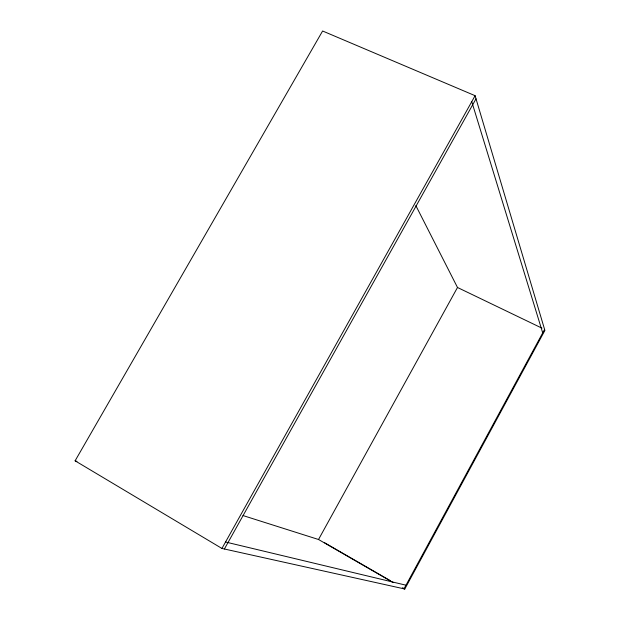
<?xml version="1.0" encoding="UTF-8"?>
<svg xmlns="http://www.w3.org/2000/svg" width="620" height="620" viewBox="0 0 620 620"><rect width="100%" height="100%" fill="white"/><g stroke="black" fill="none" stroke-linecap="round" stroke-linejoin="round"><path stroke-width="0.93" d="M544.593 329.414L404.015 588.829L402.341 587.861M404.798 589L544.895 330.429L475.098 95.689L322.609 31L75.105 460.807L221.937 548.452L404.798 589L403.124 588.039M243.001 515.553L318.525 539.501L457.49 287.478L415.842 205.608M224.394 548.995L476.021 98.797M221.937 548.452L475.098 95.689M225.54 542.004L405.984 585.195M75.105 460.807L76.942 461.396M457.49 287.478L541.981 328.158M324.593 542.732L390.592 580.808M318.525 539.501L393.119 582.544M471.758 101.657L542.709 332.886"/></g></svg>
